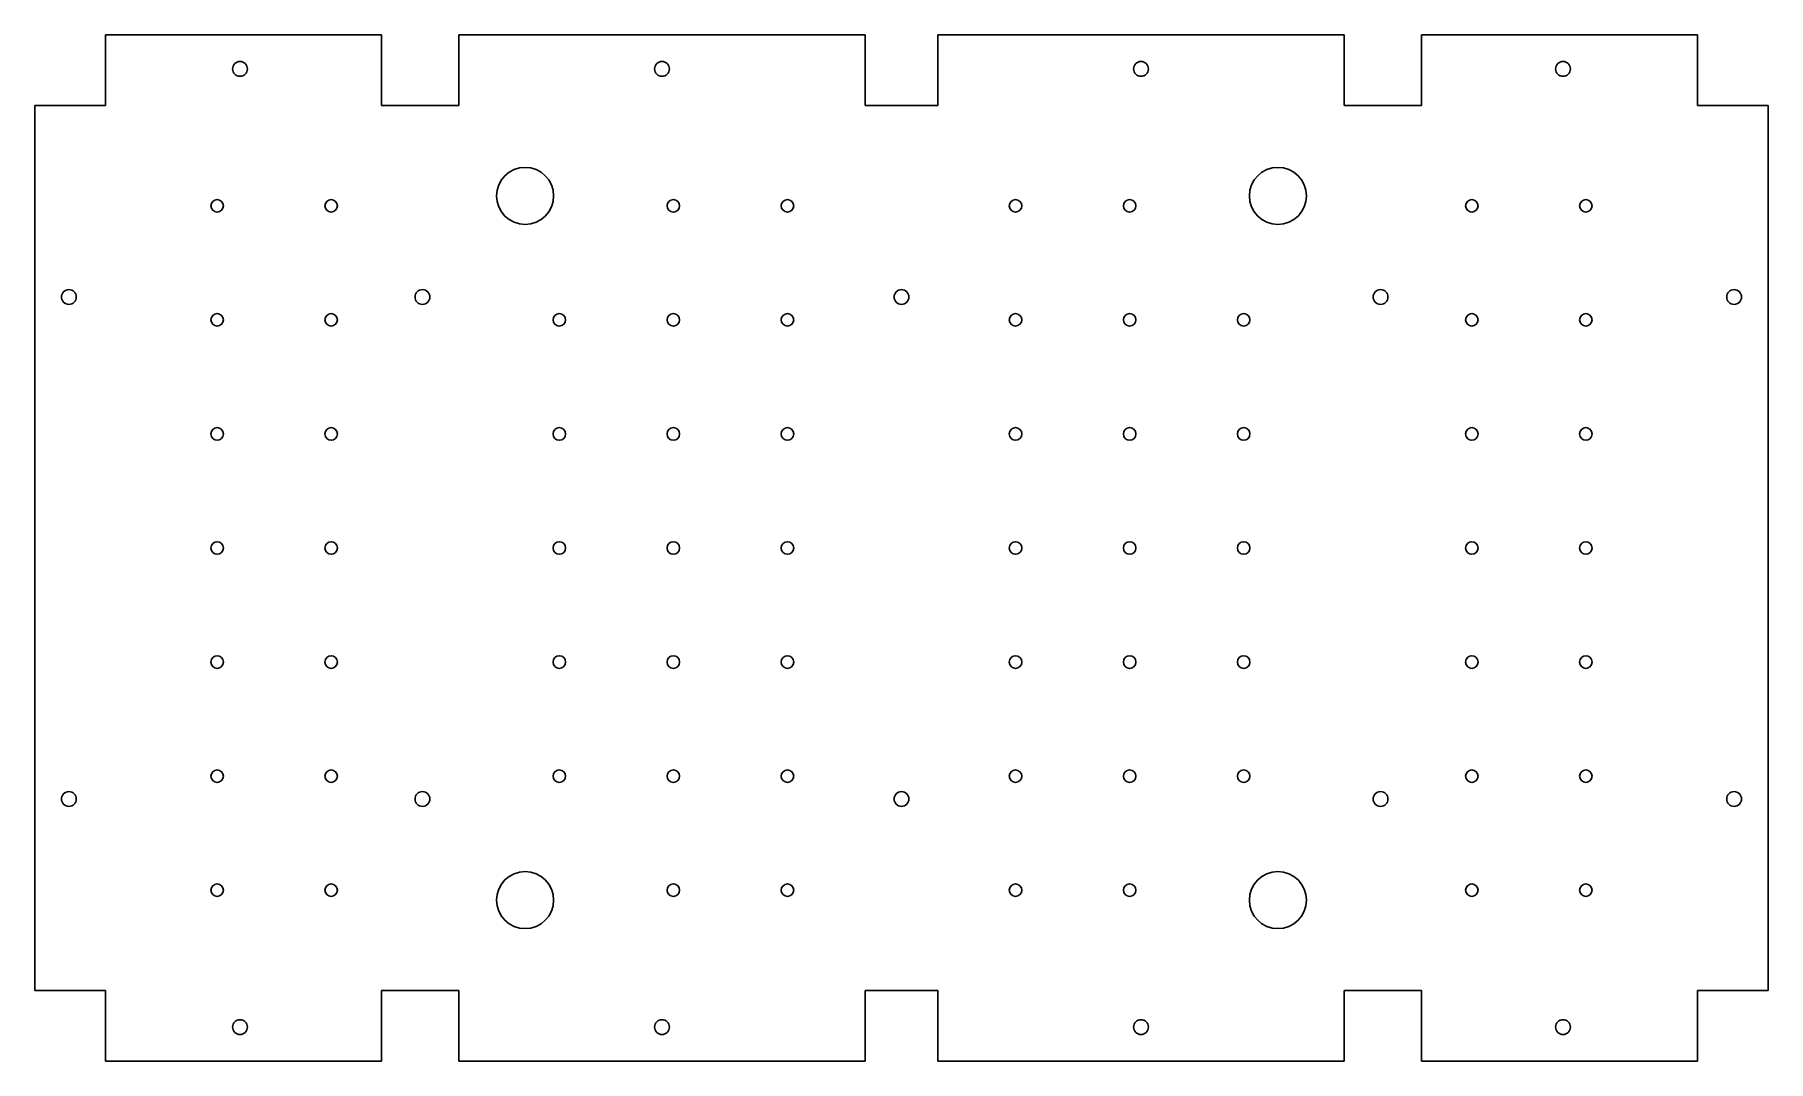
# Model space of a CAD drawing. Header units: millimetres. Extents: x -380 to 380, y -225 to 225.
import ezdxf

# ---------------------------------------------------------------- set-up
doc = ezdxf.new("R2010")
doc.units = ezdxf.units.MM
doc.layers.add('CUT', color=7, linetype='CONTINUOUS')

msp = doc.modelspace()

# ---------------------------------------------------------------- linework, layer by layer
at = {"layer": 'CUT'}
for p, q in [((-349, 225), (-349, 194)), ((-228, 225), (-349, 225)), ((-228, 194), (-228, 225)), ((-194, 225), (-194, 194)), ((-16, 225), (-194, 225)), ((-16, 194), (-16, 225)), ((16, 225), (16, 194)), ((194, 225), (16, 225)), ((194, 194), (194, 225)), ((228, 225), (228, 194)), ((349, 225), (228, 225)), ((349, 194), (349, 225)), ((-380, 194), (-380, -194)), ((-349, 194), (-380, 194)), ((-194, 194), (-228, 194)), ((16, 194), (-16, 194)), ((228, 194), (194, 194)), ((380, 194), (349, 194)), ((380, -194), (380, 194)), ((-380, -194), (-349, -194)), ((-349, -194), (-349, -225)), ((-228, -225), (-228, -194)), ((-228, -194), (-194, -194)), ((-194, -194), (-194, -225)), ((-16, -225), (-16, -194)), ((-16, -194), (16, -194)), ((16, -194), (16, -225)), ((194, -225), (194, -194)), ((194, -194), (228, -194)), ((228, -194), (228, -225)), ((349, -225), (349, -194)), ((349, -194), (380, -194)), ((-349, -225), (-228, -225)), ((-194, -225), (-16, -225)), ((16, -225), (194, -225)), ((228, -225), (349, -225))]:
    msp.add_line(p, q, dxfattribs=at)
for centre, radius in [((-290, 210), 3.25), ((-105, 210), 3.25), ((105, 210), 3.25), ((290, 210), 3.25), ((-165, 154.34), 12.5), ((165, 154.34), 12.5), ((-300, 150), 2.75), ((-250, 150), 2.75), ((-100, 150), 2.75), ((-50, 150), 2.75), ((50, 150), 2.75), ((100, 150), 2.75), ((250, 150), 2.75), ((300, 150), 2.75), ((-365, 110), 3.25), ((-210, 110), 3.25), ((0, 110), 3.25), ((210, 110), 3.25), ((365, 110), 3.25), ((-300, 100), 2.75), ((-250, 100), 2.75), ((-150, 100), 2.75), ((-100, 100), 2.75), ((-50, 100), 2.75), ((50, 100), 2.75), ((100, 100), 2.75), ((150, 100), 2.75), ((250, 100), 2.75), ((300, 100), 2.75), ((-300, 50), 2.75), ((-250, 50), 2.75), ((-150, 50), 2.75), ((-100, 50), 2.75), ((-50, 50), 2.75), ((50, 50), 2.75), ((100, 50), 2.75), ((150, 50), 2.75), ((250, 50), 2.75), ((300, 50), 2.75), ((-300, 0), 2.75), ((-250, 0), 2.75), ((-150, 0), 2.75), ((-100, 0), 2.75), ((-50, 0), 2.75), ((50, 0), 2.75), ((100, 0), 2.75), ((150, 0), 2.75), ((250, 0), 2.75), ((300, 0), 2.75), ((-300, -50), 2.75), ((-250, -50), 2.75), ((-150, -50), 2.75), ((-100, -50), 2.75), ((-50, -50), 2.75), ((50, -50), 2.75), ((100, -50), 2.75), ((150, -50), 2.75), ((250, -50), 2.75), ((300, -50), 2.75), ((-300, -100), 2.75), ((-250, -100), 2.75), ((-150, -100), 2.75), ((-100, -100), 2.75), ((-50, -100), 2.75), ((50, -100), 2.75), ((100, -100), 2.75), ((150, -100), 2.75), ((250, -100), 2.75), ((300, -100), 2.75), ((-365, -110), 3.25), ((-210, -110), 3.25), ((0, -110), 3.25), ((210, -110), 3.25), ((365, -110), 3.25), ((-165, -154.34), 12.5), ((165, -154.34), 12.5), ((-300, -150), 2.75), ((-250, -150), 2.75), ((-100, -150), 2.75), ((-50, -150), 2.75), ((50, -150), 2.75), ((100, -150), 2.75), ((250, -150), 2.75), ((300, -150), 2.75), ((-290, -210), 3.25), ((-105, -210), 3.25), ((105, -210), 3.25), ((290, -210), 3.25)]:
    msp.add_circle(centre, radius, dxfattribs=at)

doc.saveas('drawing.dxf')
